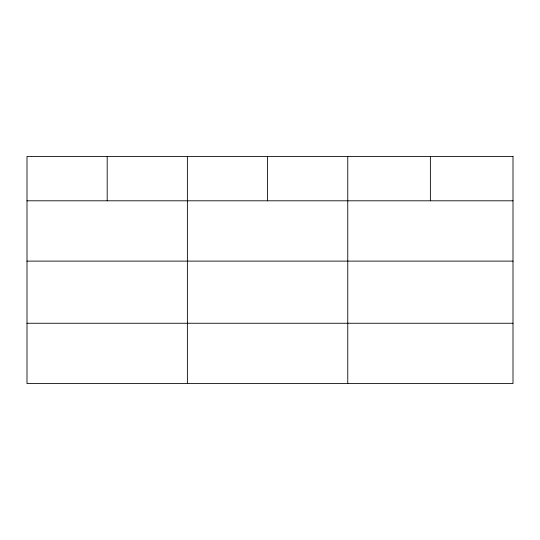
<?xml version="1.0" encoding="UTF-8"?>
<svg xmlns="http://www.w3.org/2000/svg" width="540" height="540" viewBox="0 0 540 540"><rect width="100%" height="100%" fill="white"/><g stroke="black" fill="none" stroke-linecap="round" stroke-linejoin="round"><path stroke-width="0.81" d="M27 200.799L513 200.799M27 261.117L513 261.117M27 323.257L513 323.257M430.38 156.425L430.38 200.799M347.76 156.425L347.76 383.576M267.57 156.425L267.57 200.799M187.38 156.425L187.38 383.576M107.19 156.425L107.19 200.799M513 156.425L27 156.425L27 383.576L513 383.576L513 156.425"/></g></svg>
